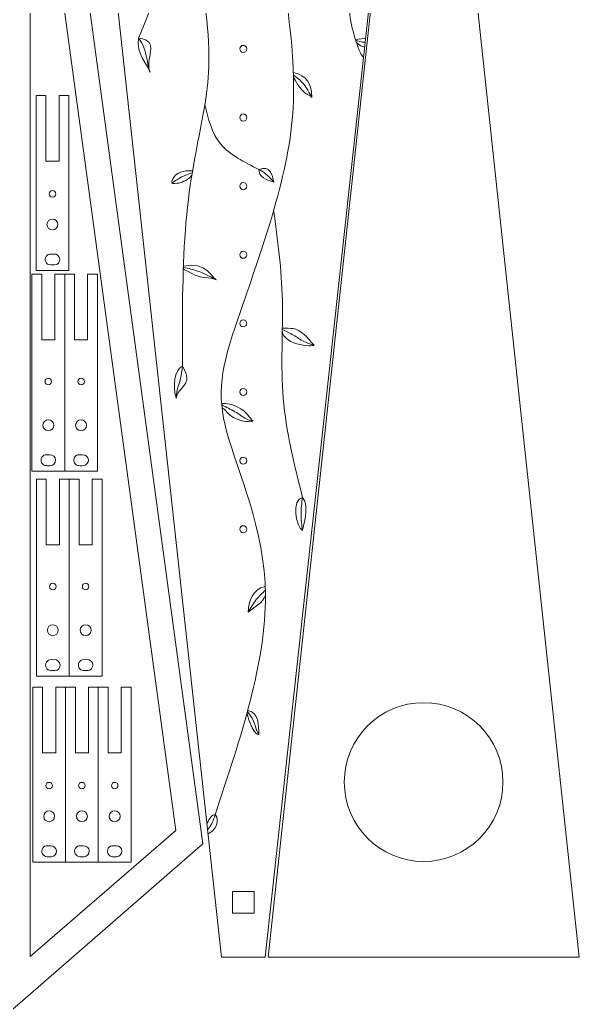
# Model space of a CAD drawing. Header units: inches. Extents: x 0.3 to 23.5, y 0.3 to 34.7.
# Drawn here: x 10.68 to 23.47, y 0.29 to 23.07 of the extents above; entities that cross this region are included whole.
import ezdxf

# ---------------------------------------------------------------- set-up
doc = ezdxf.new("R2010")
doc.units = ezdxf.units.IN
doc.header["$MEASUREMENT"] = 0
doc.layers.add('cut', color=6, linetype='Continuous', lineweight=0)
doc.layers.add('etch', color=1, linetype='Continuous', lineweight=0)

msp = doc.modelspace()

# ---------------------------------------------------------------- linework, layer by layer
at = {"layer": 'cut', "color": 6, "lineweight": 9, "true_color": 0xff00ff}
for points in [[(11.787, 33.643), (11.787, 33.643), (15.287, 1.643), (15.287, 1.643)], [(16.287, 1.643), (16.287, 1.643), (19.787, 33.643), (19.787, 33.643)], [(11.271, 30.719), (11.271, 30.719), (14.86, 4.23), (14.86, 4.23)], [(10.908, 29.055), (10.908, 29.055), (10.908, 1.654), (10.908, 1.654)], [(14.241, 4.539), (14.241, 4.539), (10.908, 29.055), (10.908, 29.055)], [(16.356, 1.643), (16.356, 1.643), (19.236, 28.274), (19.236, 28.274)], [(23.47, 1.643), (23.47, 1.643), (20.62, 28.274), (20.62, 28.274)], [(11.271, 21.339), (11.271, 21.339), (11.046, 21.339), (11.046, 21.339)], [(11.046, 17.339), (11.046, 17.339), (11.046, 21.339), (11.046, 21.339)], [(11.271, 19.839), (11.271, 19.839), (11.271, 21.339), (11.271, 21.339)], [(11.796, 21.339), (11.796, 21.339), (11.571, 21.339), (11.571, 21.339)], [(11.571, 21.339), (11.571, 21.339), (11.571, 19.839), (11.571, 19.839)], [(11.796, 17.339), (11.796, 17.339), (11.796, 21.339), (11.796, 21.339)], [(11.571, 19.839), (11.571, 19.839), (11.271, 19.839), (11.271, 19.839)], [(11.386, 17.715), (11.409, 17.714), (11.433, 17.714), (11.456, 17.715)], [(11.386, 17.715), (11.409, 17.714), (11.433, 17.714), (11.456, 17.715)], [(11.796, 17.339), (11.796, 17.339), (11.046, 17.339), (11.046, 17.339)], [(11.373, 17.466), (11.405, 17.464), (11.437, 17.464), (11.47, 17.466)], [(11.176, 17.251), (11.176, 17.251), (10.951, 17.251), (10.951, 17.251)], [(10.951, 17.251), (10.951, 17.251), (10.951, 12.751), (10.951, 12.751)], [(11.176, 15.751), (11.176, 15.751), (11.176, 17.251), (11.176, 17.251)], [(11.701, 17.251), (11.701, 17.251), (11.476, 17.251), (11.476, 17.251)], [(11.476, 17.251), (11.476, 17.251), (11.476, 15.751), (11.476, 15.751)], [(11.926, 17.251), (11.926, 17.251), (11.701, 17.251), (11.701, 17.251)], [(11.701, 12.751), (11.701, 12.751), (11.701, 17.251), (11.701, 17.251)], [(11.926, 15.751), (11.926, 15.751), (11.926, 17.251), (11.926, 17.251)], [(12.451, 17.251), (12.451, 17.251), (12.226, 17.251), (12.226, 17.251)], [(12.226, 17.251), (12.226, 17.251), (12.226, 15.751), (12.226, 15.751)], [(12.451, 17.251), (12.451, 17.251), (12.451, 12.751), (12.451, 12.751)], [(11.476, 15.751), (11.476, 15.751), (11.176, 15.751), (11.176, 15.751)], [(12.226, 15.751), (12.226, 15.751), (11.926, 15.751), (11.926, 15.751)], [(11.29, 13.126), (11.314, 13.125), (11.338, 13.125), (11.361, 13.126)], [(11.29, 13.126), (11.314, 13.125), (11.338, 13.125), (11.361, 13.126)], [(12.04, 13.126), (12.064, 13.125), (12.088, 13.125), (12.111, 13.126)], [(12.04, 13.126), (12.064, 13.125), (12.088, 13.125), (12.111, 13.126)], [(11.277, 12.877), (11.31, 12.875), (11.342, 12.875), (11.374, 12.877)], [(12.027, 12.877), (12.06, 12.875), (12.092, 12.875), (12.124, 12.877)], [(11.701, 12.751), (11.701, 12.751), (10.951, 12.751), (10.951, 12.751)], [(11.28, 12.566), (11.28, 12.566), (11.055, 12.566), (11.055, 12.566)], [(11.055, 12.566), (11.055, 12.566), (11.055, 8.066), (11.055, 8.066)], [(11.28, 11.066), (11.28, 11.066), (11.28, 12.566), (11.28, 12.566)], [(11.805, 12.566), (11.805, 12.566), (11.58, 12.566), (11.58, 12.566)], [(11.58, 12.566), (11.58, 12.566), (11.58, 11.066), (11.58, 11.066)], [(12.451, 12.751), (12.451, 12.751), (11.701, 12.751), (11.701, 12.751)], [(12.03, 12.566), (12.03, 12.566), (11.805, 12.566), (11.805, 12.566)], [(11.805, 8.066), (11.805, 8.066), (11.805, 12.566), (11.805, 12.566)], [(12.03, 11.066), (12.03, 11.066), (12.03, 12.566), (12.03, 12.566)], [(12.555, 12.566), (12.555, 12.566), (12.33, 12.566), (12.33, 12.566)], [(12.33, 12.566), (12.33, 12.566), (12.33, 11.066), (12.33, 11.066)], [(12.555, 8.066), (12.555, 8.066), (12.555, 12.566), (12.555, 12.566)], [(11.58, 11.066), (11.58, 11.066), (11.28, 11.066), (11.28, 11.066)], [(12.33, 11.066), (12.33, 11.066), (12.03, 11.066), (12.03, 11.066)], [(11.395, 8.442), (11.418, 8.441), (11.442, 8.441), (11.465, 8.442)], [(11.395, 8.442), (11.418, 8.441), (11.442, 8.441), (11.465, 8.442)], [(12.145, 8.442), (12.168, 8.441), (12.192, 8.441), (12.215, 8.442)], [(12.145, 8.442), (12.168, 8.441), (12.192, 8.441), (12.215, 8.442)], [(11.805, 8.066), (11.805, 8.066), (11.055, 8.066), (11.055, 8.066)], [(11.382, 8.193), (11.414, 8.191), (11.446, 8.191), (11.479, 8.193)], [(12.555, 8.066), (12.555, 8.066), (11.805, 8.066), (11.805, 8.066)], [(12.132, 8.193), (12.164, 8.191), (12.196, 8.191), (12.229, 8.193)], [(11.195, 7.812), (11.195, 7.812), (10.97, 7.812), (10.97, 7.812)], [(10.97, 7.812), (10.97, 7.812), (10.97, 3.812), (10.97, 3.812)], [(11.195, 6.312), (11.195, 6.312), (11.195, 7.812), (11.195, 7.812)], [(11.72, 7.812), (11.72, 7.812), (11.495, 7.812), (11.495, 7.812)], [(11.495, 7.812), (11.495, 7.812), (11.495, 6.312), (11.495, 6.312)], [(11.945, 7.812), (11.945, 7.812), (11.72, 7.812), (11.72, 7.812)], [(11.72, 3.812), (11.72, 3.812), (11.72, 7.812), (11.72, 7.812)], [(11.945, 6.312), (11.945, 6.312), (11.945, 7.812), (11.945, 7.812)], [(12.47, 7.812), (12.47, 7.812), (12.245, 7.812), (12.245, 7.812)], [(12.245, 7.812), (12.245, 7.812), (12.245, 6.312), (12.245, 6.312)], [(12.695, 7.812), (12.695, 7.812), (12.47, 7.812), (12.47, 7.812)], [(12.47, 3.812), (12.47, 3.812), (12.47, 7.812), (12.47, 7.812)], [(12.695, 6.312), (12.695, 6.312), (12.695, 7.812), (12.695, 7.812)], [(13.22, 7.812), (13.22, 7.812), (12.995, 7.812), (12.995, 7.812)], [(12.995, 7.812), (12.995, 7.812), (12.995, 6.312), (12.995, 6.312)], [(13.22, 7.812), (13.22, 7.812), (13.22, 3.812), (13.22, 3.812)], [(11.495, 6.312), (11.495, 6.312), (11.195, 6.312), (11.195, 6.312)], [(12.245, 6.312), (12.245, 6.312), (11.945, 6.312), (11.945, 6.312)], [(12.995, 6.312), (12.995, 6.312), (12.695, 6.312), (12.695, 6.312)], [(10.908, 1.654), (10.908, 1.654), (14.241, 4.539), (14.241, 4.539)], [(10.332, 0.294), (10.332, 0.294), (14.86, 4.23), (14.86, 4.23)], [(11.31, 4.188), (11.333, 4.187), (11.357, 4.187), (11.38, 4.188)], [(11.31, 4.188), (11.333, 4.187), (11.357, 4.187), (11.38, 4.188)], [(12.06, 4.188), (12.083, 4.187), (12.107, 4.187), (12.13, 4.188)], [(12.06, 4.188), (12.083, 4.187), (12.107, 4.187), (12.13, 4.188)], [(12.81, 4.188), (12.833, 4.187), (12.857, 4.187), (12.88, 4.188)], [(12.81, 4.188), (12.833, 4.187), (12.857, 4.187), (12.88, 4.188)], [(11.297, 3.938), (11.329, 3.937), (11.361, 3.937), (11.394, 3.938)], [(12.047, 3.938), (12.079, 3.937), (12.111, 3.937), (12.144, 3.938)], [(12.797, 3.938), (12.829, 3.937), (12.861, 3.937), (12.894, 3.938)], [(11.72, 3.812), (11.72, 3.812), (10.97, 3.812), (10.97, 3.812)], [(12.47, 3.812), (12.47, 3.812), (11.72, 3.812), (11.72, 3.812)], [(13.22, 3.812), (13.22, 3.812), (12.47, 3.812), (12.47, 3.812)], [(15.537, 2.643), (15.537, 2.643), (15.537, 3.143), (15.537, 3.143)], [(16.037, 3.143), (16.037, 3.143), (15.537, 3.143), (15.537, 3.143)], [(16.037, 2.643), (16.037, 2.643), (16.037, 3.143), (16.037, 3.143)], [(16.037, 2.643), (16.037, 2.643), (15.537, 2.643), (15.537, 2.643)], [(15.287, 1.643), (15.287, 1.643), (16.287, 1.643), (16.287, 1.643)], [(23.47, 1.643), (23.47, 1.643), (16.356, 1.643), (16.356, 1.643)]]:
    msp.add_open_spline(points, degree=3, dxfattribs=at)
for points, knots in [([(15.867, 22.404), (15.867, 22.449), (15.831, 22.485), (15.787, 22.485), (15.787, 22.485), (15.742, 22.485), (15.706, 22.449), (15.706, 22.404), (15.706, 22.404), (15.706, 22.36), (15.742, 22.324), (15.787, 22.324), (15.787, 22.324), (15.831, 22.324), (15.867, 22.36), (15.867, 22.404)], [0, 0, 0, 0, 0.2, 0.2, 0.2, 0.2, 0.4, 0.4, 0.4, 0.4, 0.6, 0.6, 0.6, 0.6, 1, 1, 1, 1]), ([(15.867, 20.835), (15.867, 20.88), (15.831, 20.916), (15.787, 20.916), (15.787, 20.916), (15.742, 20.916), (15.706, 20.88), (15.706, 20.835), (15.706, 20.835), (15.706, 20.791), (15.742, 20.755), (15.787, 20.755), (15.787, 20.755), (15.831, 20.755), (15.867, 20.791), (15.867, 20.835)], [0, 0, 0, 0, 0.2, 0.2, 0.2, 0.2, 0.4, 0.4, 0.4, 0.4, 0.6, 0.6, 0.6, 0.6, 1, 1, 1, 1]), ([(11.496, 19.089), (11.496, 19.131), (11.463, 19.164), (11.421, 19.164), (11.421, 19.164), (11.38, 19.164), (11.346, 19.131), (11.346, 19.089), (11.346, 19.089), (11.346, 19.048), (11.38, 19.014), (11.421, 19.014), (11.421, 19.014), (11.463, 19.014), (11.496, 19.048), (11.496, 19.089)], [0, 0, 0, 0, 0.2, 0.2, 0.2, 0.2, 0.4, 0.4, 0.4, 0.4, 0.6, 0.6, 0.6, 0.6, 1, 1, 1, 1]), ([(15.867, 19.267), (15.867, 19.311), (15.831, 19.347), (15.787, 19.347), (15.787, 19.347), (15.742, 19.347), (15.706, 19.311), (15.706, 19.267), (15.706, 19.267), (15.706, 19.222), (15.742, 19.186), (15.787, 19.186), (15.787, 19.186), (15.831, 19.186), (15.867, 19.222), (15.867, 19.267)], [0, 0, 0, 0, 0.2, 0.2, 0.2, 0.2, 0.4, 0.4, 0.4, 0.4, 0.6, 0.6, 0.6, 0.6, 1, 1, 1, 1]), ([(11.546, 18.389), (11.546, 18.458), (11.49, 18.514), (11.421, 18.514), (11.421, 18.514), (11.352, 18.514), (11.296, 18.458), (11.296, 18.389), (11.296, 18.389), (11.296, 18.32), (11.352, 18.264), (11.421, 18.264), (11.421, 18.264), (11.49, 18.264), (11.546, 18.32), (11.546, 18.389)], [0, 0, 0, 0, 0.2, 0.2, 0.2, 0.2, 0.4, 0.4, 0.4, 0.4, 0.6, 0.6, 0.6, 0.6, 1, 1, 1, 1]), ([(15.867, 17.698), (15.867, 17.742), (15.831, 17.778), (15.787, 17.778), (15.787, 17.778), (15.742, 17.778), (15.706, 17.742), (15.706, 17.698), (15.706, 17.698), (15.706, 17.654), (15.742, 17.617), (15.787, 17.617), (15.787, 17.617), (15.831, 17.617), (15.867, 17.654), (15.867, 17.698)], [0, 0, 0, 0, 0.2, 0.2, 0.2, 0.2, 0.4, 0.4, 0.4, 0.4, 0.6, 0.6, 0.6, 0.6, 1, 1, 1, 1]), ([(11.386, 17.715), (11.341, 17.718), (11.299, 17.696), (11.274, 17.659), (11.274, 17.659), (11.25, 17.621), (11.248, 17.574), (11.268, 17.534), (11.268, 17.534), (11.288, 17.494), (11.328, 17.468), (11.373, 17.466)], [0, 0, 0, 0, 0.25, 0.25, 0.25, 0.25, 0.5, 0.5, 0.5, 0.5, 1, 1, 1, 1]), ([(11.47, 17.466), (11.539, 17.469), (11.591, 17.528), (11.588, 17.597), (11.588, 17.597), (11.584, 17.666), (11.525, 17.719), (11.456, 17.715)], [0, 0, 0, 0, 0.333333, 0.333333, 0.333333, 0.333333, 1, 1, 1, 1]), ([(15.867, 16.129), (15.867, 16.174), (15.831, 16.21), (15.787, 16.21), (15.787, 16.21), (15.742, 16.21), (15.706, 16.174), (15.706, 16.129), (15.706, 16.129), (15.706, 16.085), (15.742, 16.049), (15.787, 16.049), (15.787, 16.049), (15.831, 16.049), (15.867, 16.085), (15.867, 16.129)], [0, 0, 0, 0, 0.2, 0.2, 0.2, 0.2, 0.4, 0.4, 0.4, 0.4, 0.6, 0.6, 0.6, 0.6, 1, 1, 1, 1]), ([(11.401, 14.801), (11.401, 14.842), (11.367, 14.876), (11.326, 14.876), (11.326, 14.876), (11.284, 14.876), (11.251, 14.842), (11.251, 14.801), (11.251, 14.801), (11.251, 14.759), (11.284, 14.726), (11.326, 14.726), (11.326, 14.726), (11.367, 14.726), (11.401, 14.759), (11.401, 14.801)], [0, 0, 0, 0, 0.2, 0.2, 0.2, 0.2, 0.4, 0.4, 0.4, 0.4, 0.6, 0.6, 0.6, 0.6, 1, 1, 1, 1]), ([(12.151, 14.801), (12.151, 14.842), (12.117, 14.876), (12.076, 14.876), (12.076, 14.876), (12.034, 14.876), (12.001, 14.842), (12.001, 14.801), (12.001, 14.801), (12.001, 14.759), (12.034, 14.726), (12.076, 14.726), (12.076, 14.726), (12.117, 14.726), (12.151, 14.759), (12.151, 14.801)], [0, 0, 0, 0, 0.2, 0.2, 0.2, 0.2, 0.4, 0.4, 0.4, 0.4, 0.6, 0.6, 0.6, 0.6, 1, 1, 1, 1]), ([(15.867, 14.561), (15.867, 14.605), (15.831, 14.641), (15.787, 14.641), (15.787, 14.641), (15.742, 14.641), (15.706, 14.605), (15.706, 14.561), (15.706, 14.561), (15.706, 14.516), (15.742, 14.48), (15.787, 14.48), (15.787, 14.48), (15.831, 14.48), (15.867, 14.516), (15.867, 14.561)], [0, 0, 0, 0, 0.2, 0.2, 0.2, 0.2, 0.4, 0.4, 0.4, 0.4, 0.6, 0.6, 0.6, 0.6, 1, 1, 1, 1]), ([(11.451, 13.801), (11.451, 13.87), (11.395, 13.926), (11.326, 13.926), (11.326, 13.926), (11.257, 13.926), (11.201, 13.87), (11.201, 13.801), (11.201, 13.801), (11.201, 13.731), (11.257, 13.676), (11.326, 13.676), (11.326, 13.676), (11.395, 13.676), (11.451, 13.731), (11.451, 13.801)], [0, 0, 0, 0, 0.2, 0.2, 0.2, 0.2, 0.4, 0.4, 0.4, 0.4, 0.6, 0.6, 0.6, 0.6, 1, 1, 1, 1]), ([(12.201, 13.801), (12.201, 13.87), (12.145, 13.926), (12.076, 13.926), (12.076, 13.926), (12.007, 13.926), (11.951, 13.87), (11.951, 13.801), (11.951, 13.801), (11.951, 13.731), (12.007, 13.676), (12.076, 13.676), (12.076, 13.676), (12.145, 13.676), (12.201, 13.731), (12.201, 13.801)], [0, 0, 0, 0, 0.2, 0.2, 0.2, 0.2, 0.4, 0.4, 0.4, 0.4, 0.6, 0.6, 0.6, 0.6, 1, 1, 1, 1]), ([(11.29, 13.126), (11.246, 13.129), (11.203, 13.107), (11.179, 13.07), (11.179, 13.07), (11.155, 13.032), (11.152, 12.985), (11.173, 12.945), (11.173, 12.945), (11.193, 12.905), (11.233, 12.879), (11.277, 12.877)], [0, 0, 0, 0, 0.25, 0.25, 0.25, 0.25, 0.5, 0.5, 0.5, 0.5, 1, 1, 1, 1]), ([(11.374, 12.877), (11.443, 12.88), (11.496, 12.939), (11.492, 13.008), (11.492, 13.008), (11.489, 13.077), (11.43, 13.13), (11.361, 13.126)], [0, 0, 0, 0, 0.333333, 0.333333, 0.333333, 0.333333, 1, 1, 1, 1]), ([(12.04, 13.126), (11.996, 13.129), (11.953, 13.107), (11.929, 13.07), (11.929, 13.07), (11.905, 13.032), (11.902, 12.985), (11.923, 12.945), (11.923, 12.945), (11.943, 12.905), (11.983, 12.879), (12.027, 12.877)], [0, 0, 0, 0, 0.25, 0.25, 0.25, 0.25, 0.5, 0.5, 0.5, 0.5, 1, 1, 1, 1]), ([(12.124, 12.877), (12.193, 12.88), (12.246, 12.939), (12.242, 13.008), (12.242, 13.008), (12.239, 13.077), (12.18, 13.13), (12.111, 13.126)], [0, 0, 0, 0, 0.333333, 0.333333, 0.333333, 0.333333, 1, 1, 1, 1]), ([(15.867, 12.992), (15.867, 13.036), (15.831, 13.072), (15.787, 13.072), (15.787, 13.072), (15.742, 13.072), (15.706, 13.036), (15.706, 12.992), (15.706, 12.992), (15.706, 12.947), (15.742, 12.911), (15.787, 12.911), (15.787, 12.911), (15.831, 12.911), (15.867, 12.947), (15.867, 12.992)], [0, 0, 0, 0, 0.2, 0.2, 0.2, 0.2, 0.4, 0.4, 0.4, 0.4, 0.6, 0.6, 0.6, 0.6, 1, 1, 1, 1]), ([(15.867, 11.423), (15.867, 11.468), (15.831, 11.504), (15.787, 11.504), (15.787, 11.504), (15.742, 11.504), (15.706, 11.468), (15.706, 11.423), (15.706, 11.423), (15.706, 11.379), (15.742, 11.343), (15.787, 11.343), (15.787, 11.343), (15.831, 11.343), (15.867, 11.379), (15.867, 11.423)], [0, 0, 0, 0, 0.2, 0.2, 0.2, 0.2, 0.4, 0.4, 0.4, 0.4, 0.6, 0.6, 0.6, 0.6, 1, 1, 1, 1]), ([(11.505, 10.116), (11.505, 10.158), (11.472, 10.191), (11.43, 10.191), (11.43, 10.191), (11.389, 10.191), (11.355, 10.158), (11.355, 10.116), (11.355, 10.116), (11.355, 10.075), (11.389, 10.041), (11.43, 10.041), (11.43, 10.041), (11.472, 10.041), (11.505, 10.075), (11.505, 10.116)], [0, 0, 0, 0, 0.2, 0.2, 0.2, 0.2, 0.4, 0.4, 0.4, 0.4, 0.6, 0.6, 0.6, 0.6, 1, 1, 1, 1]), ([(12.255, 10.116), (12.255, 10.158), (12.222, 10.191), (12.18, 10.191), (12.18, 10.191), (12.139, 10.191), (12.105, 10.158), (12.105, 10.116), (12.105, 10.116), (12.105, 10.075), (12.139, 10.041), (12.18, 10.041), (12.18, 10.041), (12.222, 10.041), (12.255, 10.075), (12.255, 10.116)], [0, 0, 0, 0, 0.2, 0.2, 0.2, 0.2, 0.4, 0.4, 0.4, 0.4, 0.6, 0.6, 0.6, 0.6, 1, 1, 1, 1]), ([(11.555, 9.116), (11.555, 9.185), (11.499, 9.241), (11.43, 9.241), (11.43, 9.241), (11.361, 9.241), (11.305, 9.185), (11.305, 9.116), (11.305, 9.116), (11.305, 9.047), (11.361, 8.991), (11.43, 8.991), (11.43, 8.991), (11.499, 8.991), (11.555, 9.047), (11.555, 9.116)], [0, 0, 0, 0, 0.2, 0.2, 0.2, 0.2, 0.4, 0.4, 0.4, 0.4, 0.6, 0.6, 0.6, 0.6, 1, 1, 1, 1]), ([(12.305, 9.116), (12.305, 9.185), (12.249, 9.241), (12.18, 9.241), (12.18, 9.241), (12.111, 9.241), (12.055, 9.185), (12.055, 9.116), (12.055, 9.116), (12.055, 9.047), (12.111, 8.991), (12.18, 8.991), (12.18, 8.991), (12.249, 8.991), (12.305, 9.047), (12.305, 9.116)], [0, 0, 0, 0, 0.2, 0.2, 0.2, 0.2, 0.4, 0.4, 0.4, 0.4, 0.6, 0.6, 0.6, 0.6, 1, 1, 1, 1]), ([(11.395, 8.442), (11.35, 8.445), (11.308, 8.423), (11.283, 8.386), (11.283, 8.386), (11.259, 8.348), (11.257, 8.3), (11.277, 8.261), (11.277, 8.261), (11.297, 8.221), (11.337, 8.195), (11.382, 8.193)], [0, 0, 0, 0, 0.25, 0.25, 0.25, 0.25, 0.5, 0.5, 0.5, 0.5, 1, 1, 1, 1]), ([(11.479, 8.193), (11.548, 8.196), (11.6, 8.255), (11.597, 8.324), (11.597, 8.324), (11.593, 8.393), (11.534, 8.446), (11.465, 8.442)], [0, 0, 0, 0, 0.333333, 0.333333, 0.333333, 0.333333, 1, 1, 1, 1]), ([(12.145, 8.442), (12.1, 8.445), (12.058, 8.423), (12.033, 8.386), (12.033, 8.386), (12.009, 8.348), (12.007, 8.3), (12.027, 8.261), (12.027, 8.261), (12.047, 8.221), (12.087, 8.195), (12.132, 8.193)], [0, 0, 0, 0, 0.25, 0.25, 0.25, 0.25, 0.5, 0.5, 0.5, 0.5, 1, 1, 1, 1]), ([(12.229, 8.193), (12.298, 8.196), (12.35, 8.255), (12.347, 8.324), (12.347, 8.324), (12.343, 8.393), (12.284, 8.446), (12.215, 8.442)], [0, 0, 0, 0, 0.333333, 0.333333, 0.333333, 0.333333, 1, 1, 1, 1]), ([(21.728, 5.643), (21.728, 6.646), (20.915, 7.458), (19.913, 7.458), (19.913, 7.458), (18.91, 7.458), (18.098, 6.646), (18.098, 5.643), (18.098, 5.643), (18.098, 4.641), (18.91, 3.828), (19.913, 3.828), (19.913, 3.828), (20.915, 3.828), (21.728, 4.641), (21.728, 5.643)], [0, 0, 0, 0, 0.2, 0.2, 0.2, 0.2, 0.4, 0.4, 0.4, 0.4, 0.6, 0.6, 0.6, 0.6, 1, 1, 1, 1]), ([(11.42, 5.562), (11.42, 5.603), (11.387, 5.637), (11.345, 5.637), (11.345, 5.637), (11.304, 5.637), (11.27, 5.603), (11.27, 5.562), (11.27, 5.562), (11.27, 5.521), (11.304, 5.487), (11.345, 5.487), (11.345, 5.487), (11.387, 5.487), (11.42, 5.521), (11.42, 5.562)], [0, 0, 0, 0, 0.2, 0.2, 0.2, 0.2, 0.4, 0.4, 0.4, 0.4, 0.6, 0.6, 0.6, 0.6, 1, 1, 1, 1]), ([(12.17, 5.562), (12.17, 5.603), (12.137, 5.637), (12.095, 5.637), (12.095, 5.637), (12.054, 5.637), (12.02, 5.603), (12.02, 5.562), (12.02, 5.562), (12.02, 5.521), (12.054, 5.487), (12.095, 5.487), (12.095, 5.487), (12.137, 5.487), (12.17, 5.521), (12.17, 5.562)], [0, 0, 0, 0, 0.2, 0.2, 0.2, 0.2, 0.4, 0.4, 0.4, 0.4, 0.6, 0.6, 0.6, 0.6, 1, 1, 1, 1]), ([(12.92, 5.562), (12.92, 5.603), (12.887, 5.637), (12.845, 5.637), (12.845, 5.637), (12.804, 5.637), (12.77, 5.603), (12.77, 5.562), (12.77, 5.562), (12.77, 5.521), (12.804, 5.487), (12.845, 5.487), (12.845, 5.487), (12.887, 5.487), (12.92, 5.521), (12.92, 5.562)], [0, 0, 0, 0, 0.2, 0.2, 0.2, 0.2, 0.4, 0.4, 0.4, 0.4, 0.6, 0.6, 0.6, 0.6, 1, 1, 1, 1]), ([(11.47, 4.862), (11.47, 4.931), (11.414, 4.987), (11.345, 4.987), (11.345, 4.987), (11.276, 4.987), (11.22, 4.931), (11.22, 4.862), (11.22, 4.862), (11.22, 4.793), (11.276, 4.737), (11.345, 4.737), (11.345, 4.737), (11.414, 4.737), (11.47, 4.793), (11.47, 4.862)], [0, 0, 0, 0, 0.2, 0.2, 0.2, 0.2, 0.4, 0.4, 0.4, 0.4, 0.6, 0.6, 0.6, 0.6, 1, 1, 1, 1]), ([(12.22, 4.862), (12.22, 4.931), (12.164, 4.987), (12.095, 4.987), (12.095, 4.987), (12.026, 4.987), (11.97, 4.931), (11.97, 4.862), (11.97, 4.862), (11.97, 4.793), (12.026, 4.737), (12.095, 4.737), (12.095, 4.737), (12.164, 4.737), (12.22, 4.793), (12.22, 4.862)], [0, 0, 0, 0, 0.2, 0.2, 0.2, 0.2, 0.4, 0.4, 0.4, 0.4, 0.6, 0.6, 0.6, 0.6, 1, 1, 1, 1]), ([(12.97, 4.862), (12.97, 4.931), (12.914, 4.987), (12.845, 4.987), (12.845, 4.987), (12.776, 4.987), (12.72, 4.931), (12.72, 4.862), (12.72, 4.862), (12.72, 4.793), (12.776, 4.737), (12.845, 4.737), (12.845, 4.737), (12.914, 4.737), (12.97, 4.793), (12.97, 4.862)], [0, 0, 0, 0, 0.2, 0.2, 0.2, 0.2, 0.4, 0.4, 0.4, 0.4, 0.6, 0.6, 0.6, 0.6, 1, 1, 1, 1]), ([(11.31, 4.188), (11.265, 4.19), (11.223, 4.169), (11.198, 4.131), (11.198, 4.131), (11.174, 4.094), (11.172, 4.046), (11.192, 4.006), (11.192, 4.006), (11.212, 3.967), (11.252, 3.941), (11.297, 3.938)], [0, 0, 0, 0, 0.25, 0.25, 0.25, 0.25, 0.5, 0.5, 0.5, 0.5, 1, 1, 1, 1]), ([(11.394, 3.938), (11.462, 3.942), (11.515, 4.001), (11.512, 4.07), (11.512, 4.07), (11.508, 4.139), (11.449, 4.192), (11.38, 4.188)], [0, 0, 0, 0, 0.333333, 0.333333, 0.333333, 0.333333, 1, 1, 1, 1]), ([(12.06, 4.188), (12.015, 4.19), (11.973, 4.169), (11.948, 4.131), (11.948, 4.131), (11.924, 4.094), (11.922, 4.046), (11.942, 4.006), (11.942, 4.006), (11.962, 3.967), (12.002, 3.941), (12.047, 3.938)], [0, 0, 0, 0, 0.25, 0.25, 0.25, 0.25, 0.5, 0.5, 0.5, 0.5, 1, 1, 1, 1]), ([(12.144, 3.938), (12.212, 3.942), (12.265, 4.001), (12.262, 4.07), (12.262, 4.07), (12.258, 4.139), (12.199, 4.192), (12.13, 4.188)], [0, 0, 0, 0, 0.333333, 0.333333, 0.333333, 0.333333, 1, 1, 1, 1]), ([(12.81, 4.188), (12.765, 4.19), (12.723, 4.169), (12.698, 4.131), (12.698, 4.131), (12.674, 4.094), (12.672, 4.046), (12.692, 4.006), (12.692, 4.006), (12.712, 3.967), (12.752, 3.941), (12.797, 3.938)], [0, 0, 0, 0, 0.25, 0.25, 0.25, 0.25, 0.5, 0.5, 0.5, 0.5, 1, 1, 1, 1]), ([(12.894, 3.938), (12.962, 3.942), (13.015, 4.001), (13.012, 4.07), (13.012, 4.07), (13.008, 4.139), (12.949, 4.192), (12.88, 4.188)], [0, 0, 0, 0, 0.333333, 0.333333, 0.333333, 0.333333, 1, 1, 1, 1])]:
    msp.add_open_spline(points, degree=3, knots=knots, dxfattribs=at)
at = {"layer": 'etch', "color": 1, "lineweight": 9, "true_color": 0xff0000}
for points, knots in [([(14.841, 33.638), (14.548, 32.98), (14.255, 32.321), (14.041, 31.545), (14.041, 31.545), (13.828, 30.769), (13.693, 29.875), (13.849, 28.998), (13.849, 28.998), (14.004, 28.121), (14.448, 27.26), (14.42, 26.204), (14.42, 26.204), (14.393, 25.148), (13.893, 23.898), (13.393, 22.648)], [0, 0, 0, 0, 0.2, 0.2, 0.2, 0.2, 0.4, 0.4, 0.4, 0.4, 0.6, 0.6, 0.6, 0.6, 1, 1, 1, 1]), ([(14.317, 32.391), (14.593, 31.544), (14.868, 30.698), (15.214, 30.131), (15.214, 30.131), (15.559, 29.565), (15.975, 29.279), (16.35, 28.829), (16.35, 28.829), (16.725, 28.378), (17.059, 27.763), (17.059, 27.039), (17.059, 27.039), (17.059, 26.315), (16.726, 25.482), (16.726, 24.44), (16.726, 24.44), (16.726, 23.398), (17.059, 22.148), (16.893, 20.648), (16.893, 20.648), (16.726, 19.148), (16.059, 17.398), (15.669, 16.249), (15.669, 16.249), (15.278, 15.1), (15.164, 14.552), (15.414, 13.636), (15.414, 13.636), (15.664, 12.719), (16.278, 11.434), (16.294, 9.916), (16.294, 9.916), (16.309, 8.398), (15.726, 6.648), (15.143, 4.898)], [0, 0, 0, 0, 0.1, 0.1, 0.1, 0.1, 0.2, 0.2, 0.2, 0.2, 0.3, 0.3, 0.3, 0.3, 0.4, 0.4, 0.4, 0.4, 0.5, 0.5, 0.5, 0.5, 0.6, 0.6, 0.6, 0.6, 0.7, 0.7, 0.7, 0.7, 0.8, 0.8, 0.8, 0.8, 1, 1, 1, 1]), ([(16.35, 28.829), (17.031, 28.019), (17.712, 27.209), (17.996, 26.357), (17.996, 26.357), (18.281, 25.504), (18.17, 24.611), (18.17, 23.944), (18.17, 23.944), (18.17, 23.277), (18.281, 22.838), (18.361, 22.588), (18.361, 22.588), (18.44, 22.337), (18.488, 22.276), (18.535, 22.215)], [0, 0, 0, 0, 0.2, 0.2, 0.2, 0.2, 0.4, 0.4, 0.4, 0.4, 0.6, 0.6, 0.6, 0.6, 1, 1, 1, 1]), ([(14.422, 26.279), (14.656, 25.031), (14.891, 23.783), (14.97, 22.887), (14.97, 22.887), (15.048, 21.99), (14.97, 21.444), (14.848, 20.796), (14.848, 20.796), (14.726, 20.148), (14.559, 19.398), (14.476, 18.44), (14.476, 18.44), (14.393, 17.482), (14.393, 16.315), (14.393, 15.732), (14.393, 15.732), (14.393, 15.148), (14.393, 15.148), (14.393, 15.148)], [0, 0, 0, 0, 0.166667, 0.166667, 0.166667, 0.166667, 0.333333, 0.333333, 0.333333, 0.333333, 0.5, 0.5, 0.5, 0.5, 0.666667, 0.666667, 0.666667, 0.666667, 1, 1, 1, 1]), ([(13.393, 22.648), (13.916, 22.604), (13.51, 22.146), (13.656, 21.874), (13.656, 21.874), (13.656, 21.874), (13.643, 21.898), (13.643, 21.898)], [0, 0, 0, 0, 0.333333, 0.333333, 0.333333, 0.333333, 1, 1, 1, 1]), ([(13.393, 22.648), (13.437, 22.583), (13.482, 22.517), (13.514, 22.438), (13.514, 22.438), (13.545, 22.359), (13.563, 22.268), (13.58, 22.183), (13.58, 22.183), (13.596, 22.098), (13.611, 22.02), (13.625, 21.942)], [0, 0, 0, 0, 0.25, 0.25, 0.25, 0.25, 0.5, 0.5, 0.5, 0.5, 1, 1, 1, 1]), ([(18.355, 22.605), (18.409, 22.644), (18.59, 22.639), (18.585, 22.639), (18.585, 22.639), (18.585, 22.639), (18.582, 22.639), (18.582, 22.639)], [0, 0, 0, 0, 0.333333, 0.333333, 0.333333, 0.333333, 1, 1, 1, 1]), ([(18.358, 22.597), (18.402, 22.584), (18.446, 22.571), (18.482, 22.564), (18.482, 22.564), (18.517, 22.556), (18.545, 22.555), (18.572, 22.553)], [0, 0, 0, 0, 0.333333, 0.333333, 0.333333, 0.333333, 1, 1, 1, 1]), ([(18.361, 22.588), (18.383, 22.528), (18.463, 22.474), (18.524, 22.456), (18.524, 22.456), (18.53, 22.454), (18.561, 22.447), (18.561, 22.446)], [0, 0, 0, 0, 0.333333, 0.333333, 0.333333, 0.333333, 1, 1, 1, 1]), ([(16.935, 21.805), (17.017, 21.745), (17.099, 21.684), (17.169, 21.599), (17.169, 21.599), (17.239, 21.515), (17.297, 21.405), (17.355, 21.296)], [0, 0, 0, 0, 0.333333, 0.333333, 0.333333, 0.333333, 1, 1, 1, 1]), ([(16.936, 21.747), (16.975, 21.716), (17.059, 21.465), (17.269, 21.356), (17.269, 21.356), (17.277, 21.352), (17.355, 21.304), (17.355, 21.296)], [0, 0, 0, 0, 0.333333, 0.333333, 0.333333, 0.333333, 1, 1, 1, 1]), ([(14.908, 21.13), (14.986, 20.803), (15.064, 20.476), (15.27, 20.229), (15.27, 20.229), (15.476, 19.982), (15.809, 19.815), (16.143, 19.648)], [0, 0, 0, 0, 0.333333, 0.333333, 0.333333, 0.333333, 1, 1, 1, 1]), ([(14.628, 19.614), (14.487, 19.61), (14.539, 19.637), (14.372, 19.591), (14.372, 19.591), (14.165, 19.534), (14.121, 19.321), (14.168, 19.33)], [0, 0, 0, 0, 0.333333, 0.333333, 0.333333, 0.333333, 1, 1, 1, 1]), ([(16.143, 19.648), (16.143, 19.648), (16.149, 19.579), (16.169, 19.542), (16.169, 19.542), (16.244, 19.4), (16.477, 19.374), (16.484, 19.359)], [0, 0, 0, 0, 0.333333, 0.333333, 0.333333, 0.333333, 1, 1, 1, 1]), ([(16.143, 19.648), (16.199, 19.616), (16.255, 19.584), (16.312, 19.536), (16.312, 19.536), (16.368, 19.488), (16.426, 19.424), (16.484, 19.359)], [0, 0, 0, 0, 0.333333, 0.333333, 0.333333, 0.333333, 1, 1, 1, 1]), ([(14.62, 19.573), (14.537, 19.544), (14.454, 19.515), (14.376, 19.476), (14.376, 19.476), (14.299, 19.436), (14.226, 19.387), (14.154, 19.337)], [0, 0, 0, 0, 0.333333, 0.333333, 0.333333, 0.333333, 1, 1, 1, 1]), ([(14.614, 19.538), (14.602, 19.463), (14.433, 19.371), (14.361, 19.348), (14.361, 19.348), (14.296, 19.328), (14.238, 19.33), (14.168, 19.33)], [0, 0, 0, 0, 0.333333, 0.333333, 0.333333, 0.333333, 1, 1, 1, 1]), ([(16.481, 18.714), (16.573, 18.045), (16.665, 17.375), (16.681, 16.658), (16.681, 16.658), (16.697, 15.94), (16.638, 15.174), (16.702, 14.414), (16.702, 14.414), (16.766, 13.655), (16.954, 12.902), (17.143, 12.148)], [0, 0, 0, 0, 0.25, 0.25, 0.25, 0.25, 0.5, 0.5, 0.5, 0.5, 1, 1, 1, 1]), ([(15.163, 17.128), (15.009, 17.206), (14.855, 17.118), (14.559, 17.297), (14.559, 17.297), (14.526, 17.317), (14.439, 17.353), (14.415, 17.376)], [0, 0, 0, 0, 0.333333, 0.333333, 0.333333, 0.333333, 1, 1, 1, 1]), ([(14.416, 17.409), (14.531, 17.386), (14.646, 17.363), (14.77, 17.317), (14.77, 17.317), (14.893, 17.27), (15.025, 17.201), (15.157, 17.131)], [0, 0, 0, 0, 0.333333, 0.333333, 0.333333, 0.333333, 1, 1, 1, 1]), ([(16.68, 16.017), (16.886, 16.01), (16.976, 16.053), (17.187, 15.87), (17.187, 15.87), (17.231, 15.832), (17.335, 15.706), (17.393, 15.648)], [0, 0, 0, 0, 0.333333, 0.333333, 0.333333, 0.333333, 1, 1, 1, 1]), ([(16.68, 15.987), (16.766, 15.947), (16.852, 15.908), (16.934, 15.86), (16.934, 15.86), (17.015, 15.812), (17.092, 15.755), (17.17, 15.716), (17.17, 15.716), (17.248, 15.676), (17.326, 15.654), (17.404, 15.632)], [0, 0, 0, 0, 0.25, 0.25, 0.25, 0.25, 0.5, 0.5, 0.5, 0.5, 1, 1, 1, 1]), ([(14.393, 15.148), (14.2, 15.075), (14.181, 14.671), (14.242, 14.455), (14.242, 14.455), (14.25, 14.426), (14.26, 14.414), (14.254, 14.409)], [0, 0, 0, 0, 0.333333, 0.333333, 0.333333, 0.333333, 1, 1, 1, 1]), ([(14.393, 15.148), (14.383, 15.054), (14.373, 14.959), (14.351, 14.867), (14.351, 14.867), (14.329, 14.775), (14.293, 14.686), (14.275, 14.611), (14.275, 14.611), (14.257, 14.537), (14.256, 14.477), (14.255, 14.418)], [0, 0, 0, 0, 0.25, 0.25, 0.25, 0.25, 0.5, 0.5, 0.5, 0.5, 1, 1, 1, 1]), ([(15.291, 14.299), (15.526, 14.31), (15.792, 14.179), (15.93, 13.989), (15.93, 13.989), (15.952, 13.958), (15.991, 13.885), (16.014, 13.904)], [0, 0, 0, 0, 0.333333, 0.333333, 0.333333, 0.333333, 1, 1, 1, 1]), ([(15.294, 14.264), (15.395, 14.215), (15.497, 14.167), (15.593, 14.11), (15.593, 14.11), (15.69, 14.053), (15.781, 13.988), (15.85, 13.951), (15.85, 13.951), (15.918, 13.913), (15.963, 13.904), (16.008, 13.895)], [0, 0, 0, 0, 0.25, 0.25, 0.25, 0.25, 0.5, 0.5, 0.5, 0.5, 1, 1, 1, 1]), ([(15.3, 14.202), (15.442, 14.124), (15.417, 13.988), (15.756, 13.903), (15.756, 13.903), (15.775, 13.898), (16.005, 13.859), (16.014, 13.903)], [0, 0, 0, 0, 0.333333, 0.333333, 0.333333, 0.333333, 1, 1, 1, 1]), ([(17.143, 12.148), (17.125, 12.023), (17.108, 11.898), (17.108, 11.773), (17.108, 11.773), (17.108, 11.648), (17.125, 11.523), (17.143, 11.398)], [0, 0, 0, 0, 0.333333, 0.333333, 0.333333, 0.333333, 1, 1, 1, 1]), ([(16.291, 10.03), (16.221, 9.964), (16.151, 9.897), (16.085, 9.814), (16.085, 9.814), (16.02, 9.731), (15.96, 9.63), (15.9, 9.529)], [0, 0, 0, 0, 0.333333, 0.333333, 0.333333, 0.333333, 1, 1, 1, 1]), ([(15.881, 7.259), (15.927, 7.194), (15.974, 7.13), (16.01, 7.055), (16.01, 7.055), (16.046, 6.981), (16.071, 6.896), (16.092, 6.838), (16.092, 6.838), (16.113, 6.781), (16.128, 6.752), (16.143, 6.723)], [0, 0, 0, 0, 0.25, 0.25, 0.25, 0.25, 0.5, 0.5, 0.5, 0.5, 1, 1, 1, 1]), ([(15.143, 4.898), (15.119, 4.827), (15.095, 4.755), (15.065, 4.697), (15.065, 4.697), (15.036, 4.639), (15.001, 4.593), (14.984, 4.571), (14.984, 4.571), (14.966, 4.549), (14.966, 4.55), (14.966, 4.55), (14.966, 4.55), (14.966, 4.55), (14.966, 4.55), (14.966, 4.55)], [0, 0, 0, 0, 0.2, 0.2, 0.2, 0.2, 0.4, 0.4, 0.4, 0.4, 0.6, 0.6, 0.6, 0.6, 1, 1, 1, 1])]:
    msp.add_open_spline(points, degree=3, knots=knots, dxfattribs=at)
for points in [[(13.393, 22.648), (13.331, 22.284), (13.594, 22.057), (13.643, 21.898)], [(16.933, 21.866), (17.241, 21.797), (17.355, 21.604), (17.355, 21.296)], [(16.143, 19.648), (16.405, 19.756), (16.449, 19.517), (16.484, 19.359)], [(14.417, 17.437), (14.949, 17.563), (15.079, 17.157), (15.163, 17.129)], [(16.68, 15.962), (16.688, 15.608), (17.515, 15.576), (17.393, 15.648)], [(14.393, 15.148), (14.684, 14.708), (14.278, 14.699), (14.254, 14.409)], [(17.143, 12.148), (16.89, 12.112), (16.983, 11.475), (17.143, 11.398)], [(17.143, 12.148), (17.324, 11.965), (17.136, 11.426), (17.143, 11.398)], [(16.288, 10.111), (16.009, 10.068), (15.9, 9.772), (15.9, 9.529)], [(16.294, 9.916), (16.246, 9.746), (16.01, 9.619), (15.9, 9.529)], [(16.143, 6.723), (15.984, 6.733), (15.874, 7.225), (15.872, 7.227)], [(15.886, 7.278), (16.139, 7.246), (16.143, 6.927), (16.143, 6.723)], [(15.143, 4.898), (15.06, 4.922), (14.977, 4.738), (14.952, 4.681)], [(15.143, 4.898), (15.186, 4.863), (15.284, 4.622), (14.977, 4.451)]]:
    msp.add_open_spline(points, degree=3, dxfattribs=at)

doc.saveas('drawing.dxf')
